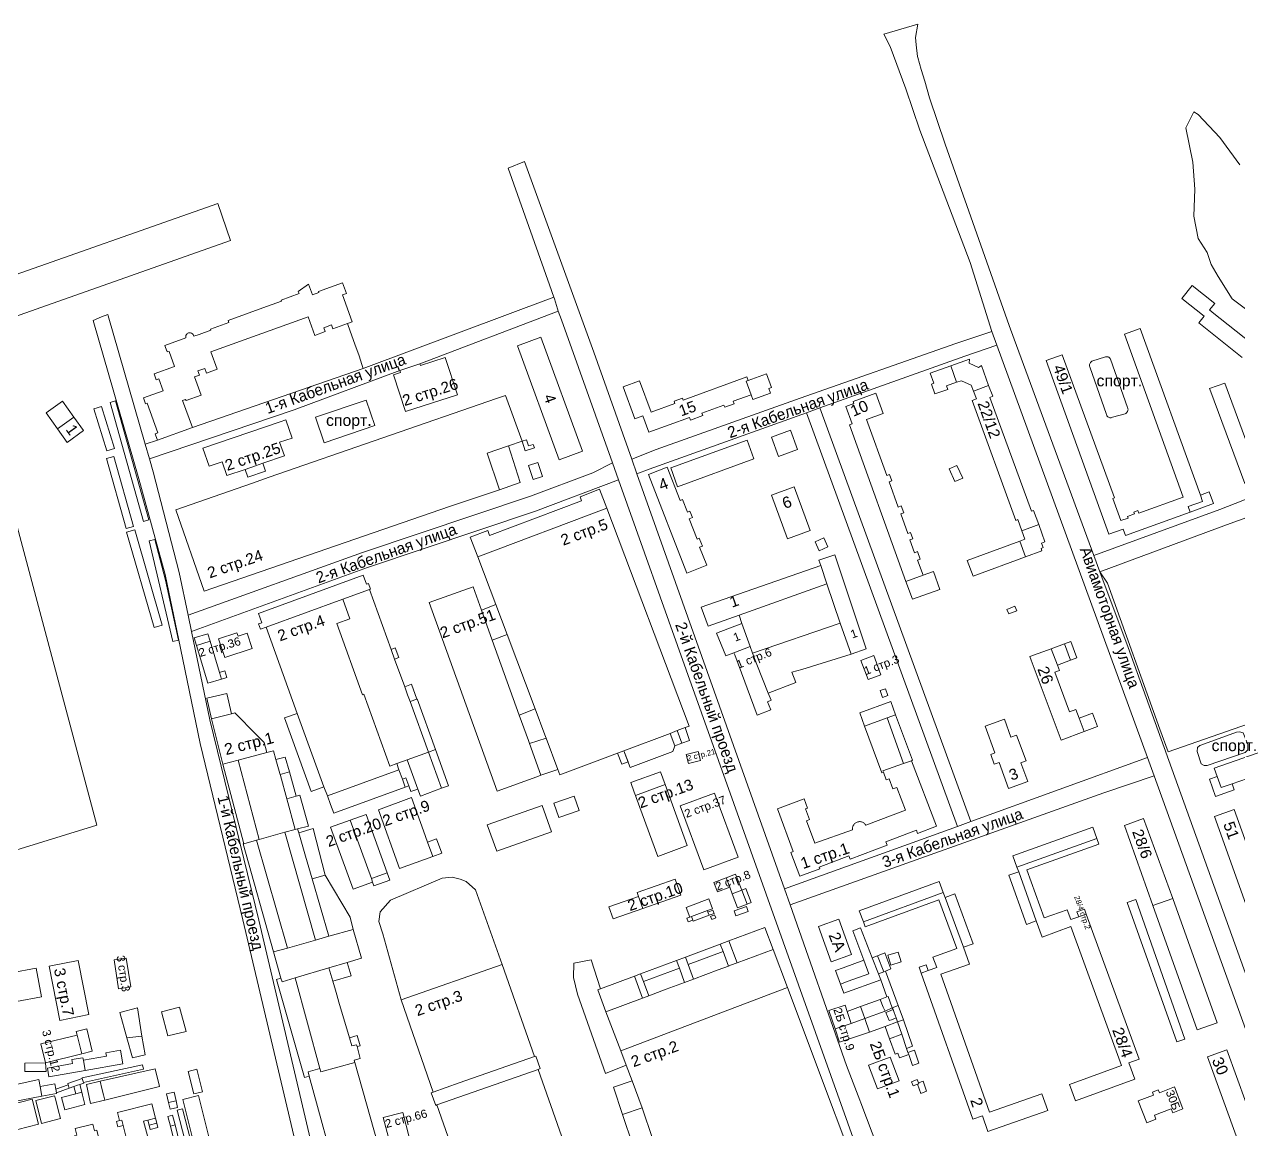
# Model space of a CAD drawing. Header units: metres. Extents: x 9999 to 15101, y 6965 to 11034.
# Drawn here: x 13205 to 13978, y 8708 to 9411 of the extents above; entities that cross this region are included whole.
import ezdxf
from ezdxf.enums import TextEntityAlignment as Align

# ---------------------------------------------------------------- set-up
doc = ezdxf.new("R2010")
doc.units = ezdxf.units.M
doc.header["$MEASUREMENT"] = 0
for name, color, linetype, lineweight in [('Слой 25', 7, 'Continuous', 0), ('Слой 26', 7, 'Continuous', 0), ('Слой 29', 7, 'Continuous', 0), ('Слой 3', 7, 'Continuous', 0), ('Слой 41', 7, 'Continuous', 0), ('Слой 47', 7, 'Continuous', 0), ('Слой 5', 7, 'Continuous', 0), ('Слой 53', 7, 'Continuous', 0), ('Слой 9', 7, 'Continuous', 0)]:
    doc.layers.add(name, color=color, linetype=linetype, lineweight=lineweight)
doc.styles.add('Style-arial', font='arial.shx')
doc.styles.add('Style-p131', font='p131.shx')

msp = doc.modelspace()

# ---------------------------------------------------------------- linework, layer by layer
at = {"layer": 'Слой 25', "color": 8, "linetype": 'Continuous', "lineweight": 0, "flags": 128}
for points in [[(13995.3, 8735.12), (13924.05, 8932.73), (13919.86, 8944.36), (13823.96, 9206.93), (13820.82, 9215.62), (13807.08, 9259.5), (13807.08, 9259.5), (13774.88, 9343.84), (13766.08, 9370.08), (13756.16, 9397.12), (13751.98, 9404.94), (13773.76, 9411.2), (13772.16, 9402.88), (13772.65, 9398.22), (13773.44, 9390.72), (13773.65, 9390), (13775.9, 9382.32), (13778.05, 9374.96), (13781.12, 9364.48), (13791.04, 9334.88), (13816.32, 9263.36), (13831.83, 9219.37), (13834.95, 9210.67), (13885.65, 9073.12), (13889.52, 9062.73), (13907.52, 9014.4), (14007.04, 8737.92)], [(13759.36, 8626.56), (13626.24, 9000.32), (13583.16, 9121.21), (13579.29, 9132.08), (13546.88, 9223.04), (13544.86, 9228.6), (13544.32, 9230.08), (13542.4, 9236.48), (13542.03, 9237.5), (13539.2, 9245.44), (13513.03, 9319.68), (13523.38, 9323.81), (13567.36, 9202.56), (13567.36, 9202.56), (13591.56, 9134.45), (13594.88, 9125.12), (13688.79, 8860.8), (13692.32, 8850.75), (13728.32, 8748.32), (13736.71, 8726.26), (13737.35, 8724.57), (13748.28, 8695.99)], [(13381.14, 8683.91), (13343.97, 8841.09), (13316.84, 8953.3), (13303.2, 9020.27), (13294.72, 9060.96), (13277.96, 9121.8), (13248.81, 9222.53), (13254.07, 9224.88), (13258.08, 9226.41), (13258.08, 9226.41), (13258.31, 9225.7), (13281.94, 9144.01), (13284.67, 9134.59), (13287.04, 9126.4), (13303.52, 9062.24), (13309.24, 9035.06), (13311.45, 9024.59), (13323.03, 8968.51), (13354.24, 8840.96), (13388.8, 8693.76)], [(14016, 9109.12), (13970.24, 9092.48), (13889.52, 9062.73), (13885.65, 9073.12), (13965.93, 9102.27), (14011.91, 9120.4)]]:
    msp.add_lwpolyline(points, dxfattribs=at)
for points in [[(13542.03, 9237.5), (13542.4, 9236.48), (13544.32, 9230.08), (13544.86, 9228.6), (13456.7, 9194.98), (13443.94, 9190.81), (13376.69, 9165.85), (13284.67, 9134.59), (13281.94, 9144.01), (13289.67, 9146.46), (13311.92, 9154.52), (13420.64, 9192), (13542.03, 9237.5)], [(13820.82, 9215.62), (13823.96, 9206.93), (13803.52, 9200), (13711.39, 9166.97), (13702.82, 9163.9), (13602.67, 9128), (13594.88, 9125.12), (13591.56, 9134.45), (13607.2, 9140.56), (13698.88, 9173.12), (13797.76, 9208), (13820.82, 9215.62)], [(13579.29, 9132.08), (13583.16, 9121.21), (13530.41, 9101.3), (13423.44, 9065.43), (13311.45, 9024.59), (13309.24, 9035.06), (13420.16, 9074.88), (13527.04, 9110.72), (13566.72, 9125.76), (13579.29, 9132.08)], [(13919.86, 8944.36), (13924.05, 8932.73), (13892.16, 8921.92), (13692.32, 8850.75), (13688.79, 8860.8), (13798.97, 8900.53), (13807.47, 8903.72), (13919.86, 8944.36)]]:
    msp.add_lwpolyline(points, close=True, dxfattribs=at)
at = {"layer": 'Слой 26', "color": 8, "linetype": 'Continuous', "lineweight": 0, "flags": 128}
msp.add_lwpolyline([(13798.97, 8900.53), (13702.82, 9163.9), (13711.39, 9166.97), (13807.47, 8903.72), (13798.97, 8900.53)], close=True, dxfattribs=at)
at = {"layer": 'Слой 3', "color": 8, "linetype": 'Continuous', "lineweight": 0, "flags": 128}
for points in [[(13289.67, 9146.46), (13288.67, 9149.23), (13288.2, 9150.54), (13289.94, 9151.16), (13283.15, 9170.05), (13282.06, 9169.66), (13280.75, 9173.31), (13293.34, 9177.84), (13290.61, 9185.43), (13288.98, 9184.84), (13287.62, 9188.62), (13300.66, 9193.31), (13297.19, 9202.96), (13296.36, 9202.66), (13296.17, 9203.17), (13295.75, 9203.02), (13294.39, 9206.79), (13307.76, 9211.6), (13307.72, 9212.44), (13307.8, 9213.12), (13308.12, 9213.72), (13308.36, 9214.04), (13308.72, 9214.4), (13309.44, 9214.76), (13310.08, 9214.88), (13310.84, 9214.76), (13311.44, 9214.6), (13311.92, 9214.2), (13312.4, 9213.64), (13312.64, 9213.12), (13312.88, 9212.72), (13316.28, 9213.82), (13323.64, 9216.47), (13323.43, 9217.05), (13335.13, 9221.26), (13334.67, 9222.55), (13356.87, 9230.8), (13368.61, 9235.03), (13368.38, 9235.67), (13380, 9239.86), (13379.32, 9241.08), (13385.95, 9245.69), (13388.36, 9239.02), (13392.43, 9240.5), (13392.23, 9241.04), (13407.54, 9246.57), (13409.97, 9239.85), (13407.44, 9238.93), (13413.6, 9221.86), (13410.58, 9220.77), (13401.31, 9217.42), (13400.46, 9219.78), (13395.6, 9218.03), (13396.49, 9215.58), (13389.87, 9213.18), (13385.6, 9225), (13323.72, 9202.62), (13327.7, 9191.61), (13320.99, 9189.18), (13319.93, 9192.11), (13315.44, 9190.49), (13316.41, 9187.8), (13313.29, 9186.68), (13317.46, 9175.16), (13307.92, 9171.71), (13307.66, 9172.44), (13305.69, 9171.72), (13311.92, 9154.52), (13289.67, 9146.46)], [(13410.58, 9220.77), (13412.35, 9215.93), (13415.32, 9207.64), (13418.01, 9200.23), (13419.78, 9194.69), (13420.64, 9192), (13311.92, 9154.52), (13305.69, 9171.72), (13307.66, 9172.44), (13307.92, 9171.71), (13317.46, 9175.16), (13313.29, 9186.68), (13316.41, 9187.8), (13315.44, 9190.49), (13319.93, 9192.11), (13320.99, 9189.18), (13327.7, 9191.61), (13323.72, 9202.62), (13385.6, 9225), (13389.87, 9213.18), (13396.49, 9215.58), (13395.6, 9218.03), (13400.46, 9219.78), (13401.31, 9217.42), (13410.58, 9220.77)], [(13855.31, 9197.15), (13865.46, 9200.78), (13898.78, 9109.65), (13897.88, 9109.33), (13902.97, 9095.23), (13907.59, 9096.9), (13907.23, 9097.88), (13911.6, 9099.46), (13911.15, 9100.69), (13913.69, 9101.61), (13914.31, 9099.89), (13942.64, 9110.13), (13905.16, 9213.83), (13915.21, 9217.46), (13953.49, 9111.54), (13954.95, 9107.51), (13945.79, 9104.2), (13947.05, 9100.71), (13905.75, 9085.78), (13904.28, 9089.84), (13895.28, 9086.59), (13855.31, 9197.15)], [(13560.34, 9139.51), (13545.44, 9134.03), (13518.77, 9206.49), (13533.67, 9211.97), (13560.34, 9139.51)], [(13447.63, 9164.63), (13440, 9188), (13444.39, 9189.44), (13443.94, 9190.81), (13456.7, 9194.98), (13457.03, 9193.97), (13457.05, 9193.97), (13472.89, 9199.15), (13480.64, 9175.41), (13447.63, 9164.63)], [(13794.71, 9193.68), (13798.34, 9183.31), (13791.96, 9181.08), (13792.76, 9178.77), (13784.57, 9175.9), (13782.38, 9182.15), (13783.76, 9182.64), (13781.52, 9189.05), (13794.71, 9193.68)], [(13794.71, 9193.68), (13806.54, 9198.11), (13806.43, 9195.45), (13812.28, 9192.79), (13814.2, 9193.96), (13818.75, 9181.17), (13809.21, 9177.59), (13807.71, 9181.5), (13801.43, 9184.27), (13798.34, 9183.31), (13794.71, 9193.68)], [(13664.42, 9183.98), (13667.57, 9175.32), (13656.19, 9171.19), (13656.77, 9169.6), (13650.77, 9167.42), (13650.26, 9168.83), (13636.19, 9163.71), (13636.77, 9162.11), (13628.92, 9159.26), (13628.33, 9160.89), (13602.44, 9151.46), (13598.65, 9161.88), (13593.48, 9160), (13586.06, 9180.39), (13596.56, 9184.23), (13604, 9164.26), (13619.08, 9169.79), (13618.56, 9171.23), (13623.89, 9173.17), (13624.33, 9171.99), (13664.94, 9186.74), (13665.77, 9184.47), (13664.42, 9183.98)], [(13664.42, 9183.98), (13665.77, 9184.47), (13677.26, 9188.64), (13680.44, 9179.9), (13678.76, 9179.29), (13679.81, 9176.4), (13668.65, 9172.35), (13667.57, 9175.32), (13664.42, 9183.98)], [(13981.7, 9118.8), (13960.17, 9177.12), (13959.39, 9179.26), (13969.05, 9182.83), (13989.73, 9126.87), (14020.59, 9137.24), (14020.87, 9136.5), (14024.15, 9137.71), (14027.53, 9128.4), (13992.19, 9116.3), (13990.12, 9121.91), (13981.7, 9118.8)], [(13777, 9060.5), (13766.09, 9056.57), (13730.12, 9156.22), (13731.83, 9156.83), (13727.84, 9167.87), (13732.92, 9169.7), (13732.43, 9171.05), (13747.02, 9176.32), (13751.67, 9163.42), (13741.08, 9159.6), (13753.92, 9124.02), (13755.61, 9124.63), (13757.05, 9120.61), (13755.38, 9119.84), (13761.14, 9103.88), (13763.14, 9104.6), (13764.74, 9100.15), (13762.82, 9099.46), (13767.28, 9087.11), (13769.09, 9087.77), (13770.56, 9083.68), (13768.52, 9082.94), (13771.47, 9074.77), (13773.43, 9075.48), (13775.14, 9070.75), (13773.51, 9070.16), (13777, 9060.5)], [(13818.75, 9181.17), (13821.34, 9174.36), (13819.6, 9173.67), (13845.93, 9101.27), (13847.32, 9101.77), (13850.62, 9092.69), (13839.82, 9088.76), (13837.24, 9095.85), (13835.99, 9095.4), (13808.28, 9171.7), (13810.96, 9172.67), (13809.21, 9177.59), (13818.75, 9181.17)], [(13236.52, 9161.16), (13226.07, 9153.66), (13218.78, 9163.82), (13229.24, 9171.31), (13236.52, 9161.16)], [(13475.68, 9104.16), (13319.36, 9050.4), (13301.34, 9102.2), (13349.59, 9118.92), (13360.84, 9122.82), (13505.52, 9172.95), (13511.25, 9174.94), (13521.76, 9145.76), (13513.23, 9142.82), (13512.48, 9142.56), (13499.52, 9138.08), (13507.41, 9114.81), (13475.68, 9104.16)], [(13226.07, 9153.66), (13236.52, 9161.16), (13242.7, 9152.54), (13232.25, 9145.05), (13226.07, 9153.66)], [(13345.45, 9127.86), (13333.79, 9123.88), (13330.8, 9132.63), (13322.56, 9129.82), (13318.62, 9141.36), (13367.84, 9158.18), (13371.41, 9159.4), (13375.37, 9147.83), (13367.49, 9145.13), (13370.47, 9136.41), (13356.74, 9131.72), (13352.21, 9130.17), (13345.45, 9127.86)], [(13697.09, 9140.42), (13685.04, 9136.03), (13680.55, 9148.37), (13692.6, 9152.75), (13697.09, 9140.42)], [(13521.76, 9145.76), (13524.68, 9146.69), (13525.91, 9142.79), (13528.94, 9143.75), (13529.66, 9141.49), (13523.72, 9139.6), (13521.76, 9145.76)], [(13616.41, 9128.83), (13664.99, 9146.54), (13669.38, 9134.49), (13620.81, 9116.78), (13616.41, 9128.83)], [(13507.41, 9114.81), (13499.52, 9138.08), (13512.48, 9142.56), (13513.23, 9142.82), (13520.48, 9119.52), (13507.41, 9114.81)], [(13345.45, 9127.86), (13352.21, 9130.17), (13356.74, 9131.72), (13358.44, 9126.82), (13347.19, 9122.92), (13345.45, 9127.86)], [(13528.94, 9121.36), (13525.96, 9130.32), (13531.81, 9132.27), (13534.79, 9123.31), (13528.94, 9121.36)], [(13626.62, 9061.89), (13602.17, 9124.67), (13614.11, 9129.32), (13622.42, 9108), (13623.93, 9108.59), (13627, 9100.69), (13628.6, 9101.31), (13630.21, 9097.17), (13628.13, 9096.36), (13633.17, 9083.42), (13634.6, 9083.98), (13636.53, 9079.03), (13634.8, 9078.36), (13639.29, 9066.82), (13626.62, 9061.89)], [(13797.29, 9120.06), (13793.56, 9128.15), (13798.49, 9130.43), (13802.23, 9122.34), (13797.29, 9120.06)], [(13493.57, 9072.18), (13488.8, 9084.8), (13499.91, 9089), (13501.12, 9085.81), (13559.71, 9107.91), (13558.74, 9110.48), (13571.16, 9115.17), (13575.69, 9103.16), (13493.57, 9072.18)], [(13705.07, 9088.95), (13690.76, 9083.74), (13680.64, 9111.52), (13694.94, 9116.74), (13705.07, 9088.95)], [(13945.79, 9104.2), (13954.95, 9107.51), (13953.49, 9111.54), (13959.21, 9113.61), (13961.93, 9106.09), (13947.05, 9100.71), (13945.79, 9104.2)], [(12967.39, 9037.84), (13196.08, 9107.46), (13251.21, 8901.32), (13045.31, 8837.83), (12992.42, 9018.15), (12975, 9012.85), (12972.84, 9018.97), (12967.39, 9037.84)], [(13530.04, 8975.5), (13512.25, 9022.65), (13505.03, 9041.78), (13493.57, 9072.18), (13575.69, 9103.16), (13628.05, 8964.4), (13625.56, 8963.48), (13620.54, 8961.58), (13616.01, 8959.77), (13586.64, 8948.77), (13582.53, 8947.25), (13576.45, 8944.94), (13545.92, 8933.42), (13544.64, 8936.8), (13537.12, 8956.74), (13536.28, 8958.95), (13530.04, 8975.5)], [(13842.19, 9072.25), (13838.51, 9082.23), (13841.72, 9083.51), (13839.82, 9088.76), (13850.62, 9092.69), (13854.61, 9081.71), (13852.45, 9080.84), (13853.52, 9078.18), (13852.14, 9077.54), (13852.68, 9076.11), (13842.19, 9072.25)], [(13708.31, 9081.83), (13713.85, 9084.24), (13716.36, 9078.48), (13710.82, 9076.07), (13708.31, 9081.83)], [(13838.51, 9082.23), (13842.19, 9072.25), (13808.82, 9059.97), (13805.15, 9069.95), (13838.51, 9082.23)], [(13731.25, 9010.25), (13724.27, 9030.05), (13715.86, 9055.01), (13712, 9066.58), (13710.72, 9070.14), (13720.84, 9073.56), (13740.8, 9013.66), (13731.25, 9010.25)], [(13424.61, 9051.35), (13407.64, 9045.19), (13358.91, 9027.52), (13355.31, 9026.09), (13354.08, 9029.49), (13356.24, 9030.27), (13354.08, 9036.22), (13420.66, 9060.47), (13422.74, 9054.77), (13423.96, 9055.21), (13425.28, 9051.59), (13424.61, 9051.35)], [(13712, 9066.58), (13715.86, 9055.01), (13659.97, 9035.04), (13640.29, 9028.07), (13635.87, 9040.19), (13712, 9066.58)], [(13766.09, 9056.57), (13777, 9060.5), (13783.62, 9062.89), (13787.75, 9051.47), (13770.22, 9045.15), (13766.09, 9056.57)], [(13533.76, 8933.12), (13531.2, 8932.2), (13505.85, 8923.07), (13462.65, 9043.07), (13490.56, 9053.12), (13495.9, 9038.29), (13502.83, 9019.04), (13519.98, 8971.4), (13525.77, 8955.31), (13526.5, 8953.29), (13533.76, 8933.12)], [(13659.97, 9035.04), (13715.86, 9055.01), (13724.27, 9030.05), (13668.38, 9010.94), (13666.95, 9015.1), (13661.68, 9029.79), (13659.97, 9035.04)], [(13358.91, 9027.52), (13407.64, 9045.19), (13412.17, 9032.7), (13403.78, 9029.66), (13420.18, 8984.43), (13421.08, 8984.76), (13437.67, 8939.03), (13441.97, 8940.59), (13443.42, 8936.61), (13397.88, 8920.09), (13395.54, 8925.8), (13378.63, 8972.53), (13358.91, 9027.52)], [(13407.64, 9045.19), (13424.61, 9051.35), (13438.43, 9013.28), (13440.67, 9007.12), (13447.06, 8989.5), (13448.91, 8984.4), (13450.47, 8980.11), (13462.15, 8947.92), (13448.66, 8943.02), (13441.97, 8940.59), (13437.67, 8939.03), (13421.08, 8984.76), (13420.18, 8984.43), (13403.78, 9029.66), (13412.17, 9032.7), (13407.64, 9045.19)], [(13505.03, 9041.78), (13512.25, 9022.65), (13502.83, 9019.04), (13495.9, 9038.29), (13505.03, 9041.78)], [(13830.35, 9038.7), (13835.51, 9040.77), (13836.67, 9037.87), (13831.51, 9035.8), (13830.35, 9038.7)], [(13645.57, 9023.51), (13661.68, 9029.79), (13666.95, 9015.1), (13656.55, 9011.1), (13651.41, 9009.25), (13645.57, 9023.51)], [(13668.38, 9010.94), (13724.27, 9030.05), (13731.25, 9010.25), (13699.75, 9000.55), (13693.53, 8998.82), (13696.08, 8992.25), (13678.47, 8985.41), (13671.18, 9003.69), (13668.38, 9010.94)], [(13314.54, 9015.85), (13313.11, 9020.61), (13321.84, 9023.25), (13323.27, 9018.49), (13314.54, 9015.85)], [(13332.59, 9008.05), (13328.63, 9020.03), (13340.3, 9023.89), (13341.03, 9021.69), (13346.86, 9023.62), (13350.09, 9013.84), (13332.59, 9008.05)], [(13323.27, 9018.49), (13329.27, 8998.6), (13330.56, 8994.3), (13321.83, 8991.67), (13314.54, 9015.85), (13323.27, 9018.49)], [(13440.67, 9007.12), (13438.43, 9013.28), (13441.01, 9014.22), (13443.25, 9008.06), (13440.67, 9007.12)], [(13657.14, 9009.76), (13656.55, 9011.1), (13666.95, 9015.1), (13668.38, 9010.94), (13671.18, 9003.69), (13678.47, 8985.41), (13680.27, 8980.9), (13677.93, 8979.97), (13680.01, 8974.76), (13671.33, 8971.3), (13657.14, 9009.76)], [(13876.27, 8969.57), (13879.51, 8960.96), (13864.92, 8955.48), (13845.79, 9006.39), (13844.89, 9008.78), (13858.54, 9013.59), (13862.5, 9003.15), (13863.76, 8999.83), (13860.78, 8998.71), (13870.27, 8973.48), (13874.24, 8974.98), (13876.27, 8969.57)], [(13866.93, 9016.77), (13870.89, 9006.34), (13862.5, 9003.15), (13858.54, 9013.59), (13866.93, 9016.77)], [(13870.89, 9006.34), (13866.93, 9016.77), (13870.98, 9018.31), (13874.94, 9007.87), (13870.89, 9006.34)], [(13742.03, 8994.05), (13737.42, 9006.22), (13745.58, 9009.31), (13750.19, 8997.15), (13742.03, 8994.05)], [(13329.27, 8998.6), (13332.56, 8999.6), (13333.86, 8995.3), (13330.56, 8994.3), (13329.27, 8998.6)], [(13448.91, 8984.4), (13447.06, 8989.5), (13451.33, 8991.05), (13454.74, 8981.66), (13450.47, 8980.11), (13448.91, 8984.4)], [(13333.84, 8985.12), (13336.87, 8972.26), (13324.09, 8969), (13321.07, 8982.31), (13333.84, 8985.12)], [(13749.75, 8987.09), (13753.16, 8988.19), (13754.55, 8983.84), (13751.15, 8982.74), (13749.75, 8987.09)], [(13450.47, 8980.11), (13454.74, 8981.66), (13455.06, 8981.77), (13466.74, 8949.58), (13462.15, 8947.92), (13450.47, 8980.11)], [(13537.12, 8956.74), (13526.5, 8953.29), (13525.77, 8955.31), (13519.98, 8971.4), (13530.04, 8975.5), (13536.28, 8958.95), (13537.12, 8956.74)], [(13739.83, 8964.44), (13736.76, 8972.92), (13756.44, 8980.03), (13759.48, 8971.52), (13754.26, 8969.65), (13739.83, 8964.44)], [(13341.07, 8942.77), (13331.29, 8940.19), (13324.09, 8969), (13336.87, 8972.26), (13339.02, 8972.81), (13352.81, 8958.93), (13357.65, 8954.06), (13359.4, 8947.61), (13341.07, 8942.77)], [(13754.26, 8969.65), (13764.64, 8940.63), (13751.44, 8935.9), (13751.75, 8935.09), (13750.81, 8934.73), (13739.83, 8964.44), (13754.26, 8969.65)], [(13754.26, 8969.65), (13759.48, 8971.52), (13770.28, 8942.66), (13769.67, 8942.43), (13764.64, 8940.63), (13754.26, 8969.65)], [(13828.77, 8968.93), (13832.94, 8957.43), (13836.56, 8958.74), (13842.56, 8942.22), (13839.32, 8941.05), (13843.6, 8929.24), (13831.38, 8924.81), (13825.41, 8941.28), (13822.33, 8940.16), (13820.07, 8946.37), (13822.69, 8947.32), (13816.47, 8964.47), (13828.77, 8968.93)], [(13876.27, 8969.57), (13884.79, 8972.77), (13888.02, 8964.16), (13879.51, 8960.96), (13876.27, 8969.57)], [(13586.64, 8948.77), (13616.01, 8959.77), (13618.93, 8951.78), (13617.83, 8948.35), (13590.59, 8938.12), (13586.64, 8948.77)], [(13620.54, 8961.58), (13625.56, 8963.48), (13628.39, 8955.22), (13623.53, 8953.53), (13620.54, 8961.58)], [(13537.12, 8956.74), (13544.64, 8936.8), (13533.76, 8933.12), (13526.5, 8953.29), (13537.12, 8956.74)], [(13354.4, 8892.29), (13341.07, 8942.77), (13359.4, 8947.61), (13363.55, 8948.71), (13365.1, 8943.09), (13367.56, 8934.24), (13367.71, 8933.71), (13367.93, 8932.92), (13372.04, 8918.11), (13377.44, 8898.66), (13370.8, 8896.96), (13354.4, 8892.29)], [(13367.71, 8933.71), (13367.56, 8934.24), (13365.1, 8943.09), (13371.1, 8944.76), (13373.7, 8935.37), (13367.71, 8933.71)], [(13462.15, 8947.92), (13470.53, 8924.82), (13457.04, 8919.93), (13455.49, 8924.22), (13448.66, 8943.02), (13462.15, 8947.92)], [(13470.53, 8924.82), (13462.15, 8947.92), (13466.74, 8949.58), (13474.91, 8926.48), (13470.53, 8924.82)], [(13626.24, 8946.4), (13633.84, 8948.34), (13635.32, 8942.59), (13627.71, 8940.65), (13626.24, 8946.4)], [(13966.66, 8925.3), (13964.22, 8932.32), (13962.34, 8937.75), (13998.7, 8950.38), (14000.25, 8945.93), (14002.36, 8939.85), (14003.02, 8937.93), (13973.66, 8927.73), (13966.66, 8925.3)], [(13354.4, 8892.29), (13352.81, 8891.84), (13344.65, 8889.54), (13331.29, 8940.19), (13341.07, 8942.77), (13354.4, 8892.29)], [(13397.88, 8920.09), (13443.42, 8936.61), (13445.58, 8930.64), (13447.43, 8925.55), (13401.89, 8909.03), (13399.92, 8914.47), (13397.88, 8920.09)], [(13441.97, 8940.59), (13448.66, 8943.02), (13455.49, 8924.22), (13451.04, 8922.77), (13449.73, 8926.38), (13447.88, 8931.47), (13445.58, 8930.64), (13443.42, 8936.61), (13441.97, 8940.59)], [(13769.67, 8942.43), (13785.58, 8900.68), (13773.54, 8896.09), (13772.76, 8898.15), (13753.38, 8890.76), (13754.16, 8888.7), (13730.59, 8879.72), (13729.81, 8881.78), (13710.85, 8874.56), (13711.2, 8873.65), (13698.61, 8868.85), (13692.86, 8883.95), (13694.35, 8884.52), (13684.3, 8911.76), (13701.28, 8918.15), (13703.37, 8912.24), (13702.18, 8911.74), (13704.65, 8905.07), (13702.82, 8904.18), (13708.12, 8890), (13732.12, 8898.4), (13732.07, 8898.88), (13732.08, 8899.36), (13732.13, 8899.84), (13732.24, 8900.31), (13732.39, 8900.76), (13732.59, 8901.2), (13732.84, 8901.61), (13733.13, 8902), (13733.46, 8902.35), (13733.82, 8902.66), (13734.22, 8902.94), (13734.64, 8903.17), (13735.08, 8903.35), (13735.54, 8903.49), (13736.02, 8903.58), (13736.5, 8903.62), (13736.98, 8903.61), (13737.45, 8903.54), (13737.92, 8903.43), (13738.37, 8903.27), (13738.81, 8903.06), (13739.21, 8902.8), (13739.59, 8902.51), (13739.94, 8902.17), (13740.25, 8901.8), (13740.52, 8901.41), (13765.72, 8911.01), (13760.26, 8925.32), (13757.86, 8924.41), (13755.36, 8930.96), (13753.58, 8930.28), (13751.75, 8935.09), (13751.44, 8935.9), (13764.64, 8940.63), (13769.67, 8942.43)], [(13372.04, 8918.11), (13367.93, 8932.92), (13367.71, 8933.71), (13373.7, 8935.37), (13378.03, 8919.78), (13372.04, 8918.11)], [(13447.88, 8931.47), (13449.73, 8926.38), (13447.43, 8925.55), (13445.58, 8930.64), (13447.88, 8931.47)], [(13593.92, 8920.35), (13593.18, 8922.38), (13590.97, 8928.45), (13609.82, 8935.32), (13612.77, 8927.22), (13593.92, 8920.35)], [(13966.66, 8925.3), (13973.66, 8927.73), (13975.03, 8923.77), (13963.04, 8919.6), (13959.22, 8930.59), (13964.22, 8932.32), (13966.66, 8925.3)], [(13378.92, 8899.05), (13377.44, 8898.66), (13372.04, 8918.11), (13378.03, 8919.78), (13380.43, 8920.44), (13385.88, 8900.83), (13378.92, 8899.05)], [(13612.77, 8927.22), (13626.94, 8888.37), (13608.09, 8881.5), (13594.45, 8918.91), (13593.92, 8920.35), (13612.77, 8927.22)], [(13659.27, 8880.98), (13637.42, 8872.93), (13622.37, 8913.78), (13644.22, 8921.84), (13659.27, 8880.98)], [(13461.58, 8890.57), (13464.88, 8881.42), (13443.84, 8873.89), (13430.5, 8911.06), (13451.48, 8918.99), (13459, 8897.75), (13461.58, 8890.57)], [(13534.51, 8913.96), (13540.48, 8897.16), (13505.62, 8884.79), (13499.65, 8901.59), (13534.51, 8913.96)], [(13542.09, 8915.42), (13555.04, 8919.92), (13558.21, 8910.81), (13545.25, 8906.32), (13542.09, 8915.42)], [(13425.86, 8867.35), (13426.66, 8865.12), (13414.22, 8860.62), (13399.93, 8900.1), (13412.38, 8904.61), (13425.86, 8867.35)], [(13435.94, 8871), (13425.86, 8867.35), (13412.38, 8904.61), (13422.46, 8908.26), (13435.94, 8871)], [(13923.25, 8850.21), (13905.12, 8901.16), (13917.39, 8905.6), (13935.97, 8854.74), (13923.25, 8850.21)], [(13962.43, 8906.84), (13975.03, 8911.35), (14008.87, 8816.96), (13996.27, 8812.44), (13962.43, 8906.84)], [(13390.37, 8828.26), (13372.39, 8823.14), (13352.81, 8891.84), (13354.4, 8892.29), (13370.8, 8896.96), (13390.37, 8828.26)], [(13370.8, 8896.96), (13377.44, 8898.66), (13378.92, 8899.05), (13379.68, 8896.42), (13383.96, 8881.71), (13388.19, 8867.16), (13398.8, 8830.67), (13390.37, 8828.26), (13370.8, 8896.96)], [(13388.19, 8867.16), (13383.96, 8881.71), (13379.68, 8896.42), (13388.8, 8899.2), (13396.48, 8869.6), (13388.19, 8867.16)], [(13887.65, 8892.91), (13836.79, 8874.72), (13834.21, 8881.91), (13885.07, 8900.1), (13887.65, 8892.91)], [(13352.81, 8891.84), (13372.39, 8823.14), (13363.61, 8820.64), (13344.24, 8889.43), (13344.65, 8889.54), (13352.81, 8891.84)], [(13464.88, 8881.42), (13461.58, 8890.57), (13467.37, 8892.65), (13470.66, 8883.5), (13464.88, 8881.42)], [(13836.79, 8874.72), (13887.65, 8892.91), (13888.92, 8889.35), (13843.14, 8872.98), (13854.09, 8842.36), (13868.83, 8847.47), (13870.99, 8841.25), (13876.09, 8843.01), (13880.81, 8844.65), (13914.48, 8752.46), (13908.05, 8750.11), (13911.83, 8739.76), (13874.08, 8725.97), (13870.31, 8736.32), (13903.29, 8748.37), (13870.99, 8836.81), (13852.73, 8830.14), (13849.05, 8840.42), (13837.87, 8871.68), (13836.79, 8874.72)], [(13425.86, 8867.35), (13435.94, 8871), (13437.59, 8866.45), (13427.5, 8862.8), (13426.66, 8865.12), (13425.86, 8867.35)], [(13594.97, 8858.47), (13619.16, 8867), (13622.75, 8856.82), (13598.56, 8848.29), (13595.84, 8856.01), (13594.97, 8858.47)], [(13653.92, 8861.85), (13646.13, 8858.88), (13643.81, 8864.96), (13651.6, 8867.93), (13653.92, 8861.85)], [(13651.6, 8867.93), (13657.71, 8870.27), (13661.61, 8860.05), (13655.5, 8857.72), (13653.92, 8861.85), (13651.6, 8867.93)], [(13849.05, 8840.42), (13842.84, 8838.19), (13831.66, 8869.46), (13837.87, 8871.68), (13849.05, 8840.42)], [(13661.61, 8860.05), (13665.01, 8851.15), (13658.9, 8848.82), (13655.5, 8857.72), (13661.61, 8860.05)], [(13665.01, 8851.15), (13661.61, 8860.05), (13664.29, 8861.08), (13667.69, 8852.18), (13665.01, 8851.15)], [(13739.01, 8839.92), (13736.43, 8846.93), (13787.33, 8865.58), (13789.9, 8858.56), (13739.01, 8839.92)], [(13775.89, 8807.23), (13780.31, 8808.78), (13785.77, 8810.7), (13783.31, 8817.4), (13798.41, 8822.93), (13787.08, 8853.85), (13740.19, 8836.67), (13739.01, 8839.92), (13789.9, 8858.56), (13791.07, 8855.36), (13802.69, 8823.65), (13806.63, 8812.9), (13788.32, 8806.46), (13819.23, 8718.67), (13852.58, 8730.41), (13856.32, 8719.79), (13818.29, 8706.4), (13814.76, 8716.43), (13808.62, 8714.27), (13775.89, 8807.23)], [(13595.84, 8856.01), (13598.56, 8848.29), (13579.79, 8841.67), (13577.06, 8849.39), (13595.84, 8856.01)], [(13626.17, 8849.06), (13640.65, 8854.4), (13642.95, 8848.14), (13639.76, 8846.96), (13629.59, 8843.21), (13628.48, 8842.8), (13626.17, 8849.06)], [(13802.69, 8823.65), (13791.07, 8855.36), (13797.17, 8857.59), (13808.79, 8825.89), (13802.69, 8823.65)], [(13943.68, 8765.12), (13938.56, 8763.52), (13906.91, 8852.08), (13912.48, 8854.12), (13943.68, 8765.12)], [(13935.97, 8854.74), (13964.16, 8775.53), (13951.44, 8771), (13923.25, 8850.21), (13935.97, 8854.74)], [(13629.59, 8843.21), (13630.44, 8840.9), (13627.52, 8839.82), (13626.66, 8842.13), (13628.48, 8842.8), (13629.59, 8843.21)], [(13630.44, 8840.9), (13629.59, 8843.21), (13639.76, 8846.96), (13640.09, 8846.07), (13640.85, 8844), (13630.68, 8840.24), (13630.44, 8840.9)], [(13640.09, 8846.07), (13643.2, 8847.21), (13643.96, 8845.14), (13640.85, 8844), (13640.09, 8846.07)], [(13641.79, 8843.19), (13644.26, 8844.21), (13645.01, 8842.41), (13642.54, 8841.39), (13641.79, 8843.19)], [(13656.84, 8846.76), (13664.62, 8849.55), (13665.73, 8846.47), (13657.94, 8843.68), (13656.84, 8846.76)], [(13876.09, 8843.01), (13874.96, 8846.28), (13879.68, 8847.91), (13880.81, 8844.65), (13876.09, 8843.01)], [(13410.46, 8813.95), (13398.79, 8810.49), (13377.3, 8804.12), (13369.01, 8801.66), (13368.34, 8804.01), (13363.61, 8820.64), (13372.39, 8823.14), (13390.37, 8828.26), (13398.8, 8830.67), (13414.19, 8835.05), (13419.64, 8816.67), (13410.46, 8813.95)], [(13653.43, 8827.72), (13676.37, 8836.27), (13681.58, 8822.3), (13658.64, 8813.75), (13653.43, 8827.72)], [(13731.42, 8818.98), (13718.43, 8814.32), (13710.37, 8836.78), (13723.35, 8841.45), (13731.42, 8818.98)], [(13744.58, 8816.89), (13748.57, 8806.71), (13750.02, 8803.01), (13726.6, 8794.38), (13724.46, 8800.19), (13729.25, 8801.96), (13742.43, 8806.81), (13739.26, 8815.42), (13732.38, 8834.12), (13737.1, 8835.97), (13744.58, 8816.89)], [(13647.96, 8825.68), (13653.43, 8827.72), (13658.64, 8813.75), (13654.36, 8812.15), (13653.17, 8811.71), (13649.74, 8820.88), (13647.96, 8825.68)], [(13690.73, 8797.99), (13584.72, 8757.75), (13575.11, 8782.52), (13598.49, 8791.31), (13602.44, 8792.79), (13613.44, 8796.89), (13625.26, 8801.3), (13630.94, 8803.42), (13646.62, 8809.26), (13653.17, 8811.71), (13654.36, 8812.15), (13658.64, 8813.75), (13681.58, 8822.3), (13690.73, 8797.99)], [(13625.75, 8817.34), (13647.96, 8825.68), (13649.74, 8820.88), (13627.53, 8812.58), (13625.75, 8817.34)], [(13649.74, 8820.88), (13653.17, 8811.71), (13646.62, 8809.26), (13630.94, 8803.42), (13627.53, 8812.58), (13649.74, 8820.88)], [(13752.06, 8808.08), (13748.07, 8818.26), (13752.58, 8820.02), (13756.57, 8809.84), (13753.19, 8808.52), (13752.06, 8808.08)], [(13754.63, 8818.55), (13761.1, 8820.57), (13763.06, 8814.3), (13756.58, 8812.28), (13754.63, 8818.55)], [(13220.71, 8811.59), (13239.17, 8815.31), (13246.11, 8780.81), (13227.65, 8777.1), (13220.71, 8811.59)], [(13272.68, 8798.37), (13265, 8797.18), (13262.15, 8815.59), (13269.83, 8816.78), (13272.68, 8798.37)], [(13398.79, 8810.49), (13410.46, 8813.95), (13412.96, 8805.51), (13401.29, 8802.05), (13398.79, 8810.49)], [(13481.69, 8737.25), (13465.11, 8731.43), (13444.73, 8790.1), (13509.15, 8812.61), (13529.7, 8754.11), (13481.69, 8737.25)], [(13621.91, 8810.28), (13599.09, 8801.77), (13597.25, 8806.7), (13620.07, 8815.22), (13621.91, 8810.28)], [(13625.75, 8817.34), (13627.53, 8812.58), (13630.94, 8803.42), (13625.26, 8801.3), (13621.91, 8810.28), (13620.07, 8815.22), (13625.75, 8817.34)], [(13724.46, 8800.19), (13721.29, 8808.8), (13726.08, 8810.57), (13739.26, 8815.42), (13742.43, 8806.81), (13729.25, 8801.96), (13724.46, 8800.19)], [(13748.57, 8806.71), (13744.58, 8816.89), (13748.07, 8818.26), (13752.06, 8808.08), (13748.57, 8806.71)], [(13780.31, 8808.78), (13775.89, 8807.23), (13774.57, 8811), (13778.99, 8812.55), (13780.31, 8808.78)], [(13164.48, 8801.44), (13212.5, 8810.4), (13215.92, 8792.05), (13167.9, 8783.09), (13164.48, 8801.44)], [(13369.01, 8801.66), (13377.3, 8804.12), (13393.12, 8746.38), (13385.57, 8744.31), (13386.33, 8741.52), (13383.36, 8740.7), (13365.54, 8803.21), (13368.34, 8804.01), (13369.01, 8801.66)], [(13377.3, 8804.12), (13398.79, 8810.49), (13401.29, 8802.05), (13402.97, 8796.4), (13403.88, 8793.33), (13405.24, 8788.72), (13411.96, 8766.06), (13413.51, 8760.81), (13416.44, 8761.61), (13416.77, 8760.43), (13418.82, 8752.94), (13414.84, 8751.85), (13415.25, 8750.36), (13393.65, 8744.45), (13393.12, 8746.38), (13377.3, 8804.12)], [(13575.11, 8782.52), (13569.98, 8796.57), (13571.61, 8797.17), (13593.3, 8805.23), (13598.49, 8791.31), (13575.11, 8782.52)], [(13602.44, 8792.79), (13598.49, 8791.31), (13593.3, 8805.23), (13597.25, 8806.7), (13599.09, 8801.77), (13602.44, 8792.79)], [(13621.91, 8810.28), (13625.26, 8801.3), (13613.44, 8796.89), (13602.44, 8792.79), (13599.09, 8801.77), (13621.91, 8810.28)], [(13748.57, 8806.71), (13752.06, 8808.08), (13753.19, 8808.52), (13761.19, 8786.62), (13757.4, 8785), (13754.75, 8792.29), (13753.97, 8792), (13750.02, 8803.01), (13748.57, 8806.71)], [(13584.72, 8757.75), (13690.73, 8797.99), (13751.96, 8634.62), (13698.78, 8614.49), (13644.81, 8594.06), (13642.01, 8601.37), (13610.78, 8685.82), (13604.86, 8701.98), (13598.2, 8721.49), (13591.92, 8738.52), (13588.13, 8748.64), (13584.72, 8757.75)], [(13739.94, 8778.23), (13738.9, 8781.23), (13737.21, 8785.84), (13749.79, 8790.47), (13751.63, 8785.47), (13752.79, 8782.97), (13739.94, 8778.23)], [(13753.97, 8792), (13754.75, 8792.29), (13757.4, 8785), (13752.79, 8782.97), (13751.63, 8785.47), (13749.79, 8790.47), (13753.97, 8792)], [(13270.28, 8765.91), (13265.75, 8782.08), (13277, 8785.17), (13279.82, 8767), (13270.28, 8765.91)], [(13296.33, 8767.34), (13292.32, 8782.56), (13303.79, 8785.59), (13307.88, 8770.05), (13296.33, 8767.34)], [(13717.12, 8783.36), (13727.47, 8786.76), (13728.76, 8782.67), (13731.19, 8775.14), (13720.98, 8771.68), (13717.12, 8783.36)], [(13737.21, 8785.84), (13738.9, 8781.23), (13739.94, 8778.23), (13731.19, 8775.14), (13728.76, 8782.67), (13737.21, 8785.84)], [(13756.89, 8777.48), (13759.89, 8778.67), (13760.75, 8776.15), (13752.79, 8773.22), (13742.93, 8769.59), (13739.94, 8778.23), (13752.79, 8782.97), (13757.4, 8785), (13757.9, 8783.94), (13755.11, 8782.84), (13753.41, 8782.16), (13755.49, 8776.93), (13756.89, 8777.48)], [(13757.9, 8783.94), (13758.62, 8782.11), (13759.89, 8778.67), (13756.89, 8777.48), (13755.49, 8776.93), (13753.41, 8782.16), (13755.11, 8782.84), (13757.9, 8783.94)], [(13760.75, 8776.15), (13759.89, 8778.67), (13758.62, 8782.11), (13757.9, 8783.94), (13757.4, 8785), (13761.19, 8786.62), (13764.53, 8777.46), (13760.75, 8776.15)], [(13720.98, 8771.68), (13731.19, 8775.14), (13739.94, 8778.23), (13742.93, 8769.59), (13723.75, 8763.26), (13720.98, 8771.68)], [(13755.67, 8765.38), (13752.79, 8773.22), (13760.75, 8776.15), (13763.45, 8768.26), (13755.67, 8765.38)], [(13764.53, 8777.46), (13770.36, 8760.6), (13766.52, 8759.28), (13763.45, 8768.26), (13760.75, 8776.15), (13764.53, 8777.46)], [(13218.49, 8750.1), (13215.51, 8762.07), (13238.55, 8767.79), (13241.52, 8755.82), (13218.49, 8750.1)], [(13238.55, 8767.79), (13238, 8769.98), (13244.68, 8771.64), (13248.2, 8757.48), (13241.52, 8755.82), (13238.55, 8767.79)], [(13270.28, 8765.91), (13279.82, 8767), (13281.9, 8755.19), (13273.92, 8753.28), (13270.28, 8765.91)], [(13413.51, 8760.81), (13411.96, 8766.06), (13416.77, 8767.48), (13418.7, 8760.96), (13416.77, 8760.43), (13416.44, 8761.61), (13413.51, 8760.81)], [(13763.45, 8768.26), (13766.52, 8759.28), (13767.39, 8756.72), (13767.87, 8755.32), (13762.01, 8753.16), (13760.92, 8756.13), (13759.3, 8755.53), (13755.67, 8765.38), (13763.45, 8768.26)], [(13242.61, 8751.69), (13257.26, 8754.41), (13256.89, 8756.49), (13266.11, 8758.12), (13267.63, 8749.49), (13243.68, 8745.13), (13242.61, 8751.69)], [(13774.35, 8749.85), (13770.23, 8748.44), (13767.87, 8755.32), (13767.39, 8756.72), (13771.52, 8758.13), (13774.35, 8749.85)], [(14001.16, 8673.46), (13999.55, 8672.88), (13993.38, 8670.63), (13982.47, 8700.61), (13978.05, 8699), (13958.05, 8753.97), (13970.26, 8758.41), (14001.16, 8673.46)], [(13205.24, 8749.97), (13218.49, 8750.1), (13218.98, 8744.46), (13205.3, 8744.46), (13205.24, 8749.97)], [(13243.68, 8745.13), (13220.67, 8741.18), (13219.68, 8746.77), (13235.6, 8749.59), (13235.16, 8752.1), (13242.28, 8753.36), (13242.61, 8751.69), (13243.68, 8745.13)], [(13385.57, 8744.31), (13393.12, 8746.38), (13393.65, 8744.45), (13415.25, 8750.36), (13434.75, 8681.17), (13424.28, 8678.25), (13405.12, 8672.9), (13386.33, 8741.52), (13385.57, 8744.31)], [(13465.11, 8731.43), (13481.69, 8737.25), (13529.7, 8754.11), (13530.54, 8754.41), (13533.36, 8746.38), (13532.1, 8745.93), (13467.54, 8723.26), (13466.81, 8723), (13463.99, 8731.03), (13465.11, 8731.43)], [(13761.73, 8738.66), (13747.96, 8733.55), (13742.38, 8748.58), (13756.15, 8753.69), (13761.73, 8738.66)], [(13242.7, 8737.59), (13241.81, 8740.11), (13241.69, 8740.45), (13280.13, 8748.75), (13280.74, 8745.99), (13242.7, 8737.59)], [(13256.11, 8726.39), (13255.28, 8729.74), (13254.3, 8733.69), (13253.14, 8738.34), (13288.27, 8746.27), (13291.06, 8735.09), (13256.11, 8726.39)], [(13309.28, 8744.64), (13314.77, 8746.05), (13318.45, 8731.71), (13312.96, 8730.3), (13309.28, 8744.64)], [(13532.1, 8745.93), (13564.53, 8653.6), (13499.97, 8630.92), (13467.54, 8723.26), (13532.1, 8745.93)], [(13214.31, 8739.5), (13215.02, 8734.99), (13216.21, 8728.85), (13186.26, 8723.04), (13184.18, 8732.93), (13214.31, 8739.5)], [(13215.02, 8734.99), (13224.29, 8736.79), (13224.98, 8733.24), (13225.4, 8731.06), (13225.48, 8730.64), (13216.21, 8728.85), (13215.02, 8734.99)], [(13233.6, 8733.9), (13225.4, 8731.06), (13224.98, 8733.24), (13232.85, 8736.01), (13233.6, 8733.9)], [(13236.56, 8734.94), (13233.6, 8733.9), (13232.85, 8736.01), (13232.56, 8736.85), (13241.81, 8740.11), (13242.7, 8737.59), (13242.85, 8737.16), (13240.27, 8736.25), (13238.9, 8735.77), (13236.56, 8734.94)], [(13237.72, 8730.38), (13236.56, 8734.94), (13238.9, 8735.77), (13240.27, 8736.25), (13241.52, 8731.35), (13237.72, 8730.38)], [(13255.28, 8729.74), (13256.11, 8726.39), (13247.11, 8724.19), (13244.49, 8736.32), (13253.14, 8738.34), (13254.3, 8733.69), (13255.28, 8729.74)], [(13580, 8734.58), (13591.92, 8738.52), (13598.2, 8721.49), (13585.7, 8717.22), (13580, 8734.58)], [(13774.26, 8736.79), (13773.38, 8736.49), (13770.81, 8735.4), (13769.68, 8738.05), (13773.16, 8739.53), (13774.07, 8737.27), (13774.26, 8736.79)], [(13774.26, 8736.79), (13774.07, 8737.27), (13777.01, 8738.35), (13779.16, 8732.14), (13775.54, 8730.57), (13773.38, 8736.49), (13774.26, 8736.79)], [(13942.4, 8720.81), (13935.95, 8718.31), (13934.98, 8720.81), (13924.24, 8716.66), (13925.2, 8714.16), (13919.33, 8711.9), (13913.97, 8725.8), (13923.73, 8729.57), (13923, 8731.45), (13926.71, 8732.89), (13927.44, 8731), (13937.03, 8734.71), (13942.4, 8720.81)], [(13209.92, 8726.96), (13214.06, 8710.95), (13200.93, 8707.55), (13196.79, 8723.57), (13209.92, 8726.96)], [(13226.54, 8720.18), (13227.96, 8714.62), (13215.97, 8711.56), (13212.26, 8726.08), (13224.26, 8729.14), (13224.78, 8727.09), (13226.54, 8720.18)], [(13237.72, 8730.38), (13241.52, 8731.35), (13241.99, 8729.52), (13243.54, 8723.47), (13230.75, 8720.21), (13228.74, 8728.09), (13237.72, 8730.38)], [(13296.8, 8724.92), (13295.57, 8730.37), (13300.33, 8731.44), (13301.56, 8725.99), (13296.8, 8724.92)], [(13322.98, 8700.46), (13313.11, 8697.97), (13305.88, 8726.7), (13315.75, 8729.19), (13322.98, 8700.46)], [(13274.32, 8684.7), (13267.86, 8710.26), (13267.01, 8713.62), (13265.63, 8713.27), (13264.31, 8718.47), (13286.15, 8723.99), (13288.46, 8714.86), (13283.66, 8713.65), (13280.83, 8712.93), (13282.63, 8705.97), (13284.78, 8697.71), (13284.96, 8697.01), (13287.08, 8688.86), (13279, 8686.81), (13279.41, 8685.18), (13274.51, 8683.94), (13274.32, 8684.7)], [(13296.8, 8724.92), (13301.56, 8725.99), (13302.53, 8721.67), (13297.77, 8720.59), (13296.8, 8724.92)], [(13312.39, 8694.46), (13309.1, 8693.61), (13302.28, 8719.88), (13305.57, 8720.73), (13312.39, 8694.46)], [(13585.7, 8717.22), (13598.2, 8721.49), (13604.86, 8701.98), (13592.35, 8697.71), (13585.7, 8717.22)], [(13267.01, 8713.62), (13267.86, 8710.26), (13264.45, 8709.4), (13263.59, 8712.76), (13265.63, 8713.27), (13267.01, 8713.62)], [(13289.29, 8711.58), (13284.5, 8710.36), (13283.66, 8713.65), (13288.46, 8714.86), (13289.29, 8711.58)], [(13284.5, 8710.36), (13289.29, 8711.58), (13289.96, 8708.91), (13285.17, 8707.7), (13284.5, 8710.36)], [(13300.91, 8710.51), (13297.91, 8709.76), (13296.37, 8715.96), (13299.37, 8716.71), (13300.91, 8710.51)], [(13433.44, 8715.2), (13445.86, 8718.48), (13450.02, 8702.75), (13437.6, 8699.46), (13433.44, 8715.2)], [(13259.64, 8657.62), (13261.57, 8649.7), (13254.74, 8648.04), (13249.26, 8669.67), (13243.67, 8691.69), (13240.1, 8690.82), (13236.97, 8703.65), (13238.34, 8703.99), (13237.5, 8707.45), (13237.3, 8708.28), (13248.66, 8711.05), (13249.7, 8706.76), (13251.16, 8707.11), (13254.29, 8694.28), (13250.91, 8693.45), (13257.04, 8668.3), (13258.37, 8662.83), (13259.64, 8657.62)], [(13300.91, 8710.51), (13305.29, 8692.9), (13302.28, 8692.15), (13297.91, 8709.76), (13300.91, 8710.51)]]:
    msp.add_lwpolyline(points, close=True, dxfattribs=at)
msp.add_lwpolyline([(13980.08, 9199.16), (13952.48, 9221.17), (13955.86, 9225.4), (13941.76, 9236.65), (13948.37, 9244.93), (13962.66, 9233.54), (13959.33, 9229.37), (13961.06, 9227.99), (13986.52, 9207.69)], dxfattribs=at)
at = {"layer": 'Слой 41', "color": 8, "linetype": 'Continuous', "lineweight": 0, "flags": 128}
msp.add_lwpolyline([(13048.24, 9198.59), (13328.07, 9297.13), (13336.15, 9273.66), (13056.85, 9174.85), (13048.24, 9198.59)], close=True, dxfattribs=at)
at = {"layer": 'Слой 47', "color": 8, "linetype": 'Continuous', "lineweight": 0, "flags": 128}
msp.add_lwpolyline([(14002.56, 9214.72), (13973.76, 9236.48), (13964.8, 9250.56), (13960.32, 9258.24), (13957.76, 9265.92), (13952, 9274.88), (13949.44, 9288.96), (13950.08, 9306.24), (13948.8, 9323.52), (13944.32, 9345.28), (13949.44, 9355.52), (13952.2, 9353.86), (13965.84, 9339.07), (13978.68, 9321.76)], dxfattribs=at)
for points in [[(13932.93, 8948.16), (13927.68, 8962.56), (13894.4, 9055.36), (13889.52, 9062.73), (13970.24, 9092.48), (14016, 9109.12), (14075, 9130.8), (14067.52, 8994.88), (13932.93, 8948.16)], [(13444.73, 8790.1), (13433.07, 8832.28), (13430.69, 8839.97), (13431.43, 8846.19), (13438.01, 8853.7), (13470.94, 8867.61), (13477.35, 8868.34), (13482.47, 8867.06), (13486.13, 8865.59), (13492.17, 8860.1), (13509.15, 8812.61), (13444.73, 8790.1)]]:
    msp.add_lwpolyline(points, close=True, dxfattribs=at)
at = {"layer": 'Слой 5', "color": 8, "linetype": 'Continuous', "lineweight": 0, "flags": 128}
for points in [[(13883.1, 9193.05), (13882.98, 9193.46), (13882.92, 9193.88), (13882.92, 9194.31), (13882.98, 9194.73), (13883.1, 9195.14), (13883.28, 9195.52), (13883.52, 9195.88), (13883.8, 9196.19), (13884.12, 9196.47), (13884.49, 9196.69), (13893.05, 9199.46), (13893.47, 9199.57), (13893.9, 9199.61), (13894.33, 9199.58), (13894.75, 9199.47), (13895.15, 9199.29), (13895.5, 9199.04), (13895.81, 9198.73), (13896.06, 9198.38), (13896.25, 9197.99), (13907.23, 9167.35), (13907.36, 9166.93), (13907.44, 9166.5), (13907.45, 9166.06), (13907.4, 9165.62), (13907.3, 9165.19), (13907.13, 9164.78), (13906.91, 9164.4), (13906.64, 9164.06), (13906.33, 9163.75), (13905.97, 9163.49), (13905.59, 9163.28), (13897.55, 9161.03), (13897.14, 9160.85), (13896.72, 9160.74), (13896.28, 9160.71), (13895.84, 9160.75), (13895.41, 9160.86), (13895.01, 9161.04), (13894.65, 9161.29), (13894.33, 9161.59), (13894.07, 9161.95), (13893.87, 9162.34), (13893.74, 9162.76), (13883.1, 9193.05)], [(13422.64, 9171.95), (13428.14, 9155.69), (13395.81, 9144.75), (13390.31, 9161.01), (13422.64, 9171.95)], [(13956.14, 8953.11), (13976.53, 8960.63), (13978.46, 8960.84), (13980.71, 8960.09), (13983.61, 8952.79), (13983.61, 8949.25), (13982.11, 8947.64), (13957.86, 8939.26), (13955.82, 8939.26), (13954.1, 8940.44), (13951.52, 8948.28), (13951.63, 8950.75), (13953.13, 8952.15), (13956.14, 8953.11)]]:
    msp.add_lwpolyline(points, close=True, dxfattribs=at)
at = {"layer": 'Слой 53', "color": 8, "linetype": 'Continuous', "lineweight": 0, "flags": 128}
for points in [[(13257.48, 9139.75), (13249.21, 9166.49), (13254.01, 9167.97), (13262.28, 9141.24), (13257.48, 9139.75)], [(13280.88, 9094.77), (13259.6, 9170.47), (13262.97, 9171.42), (13284.24, 9095.72), (13280.88, 9094.77)], [(13269.78, 9090.23), (13257.36, 9134.81), (13262.03, 9136.11), (13274.45, 9091.53), (13269.78, 9090.23)], [(13275.27, 9089.43), (13292.81, 9028.74), (13287.57, 9027.23), (13270.03, 9087.91), (13275.27, 9089.43)], [(13299.6, 9018.27), (13284.53, 9082.33), (13287.97, 9083.14), (13294.79, 9057.32), (13303.04, 9019.07), (13299.6, 9018.27)], [(13378.63, 8972.53), (13395.54, 8925.8), (13387.49, 8922.89), (13370.59, 8969.62), (13378.63, 8972.53)], [(13616.01, 8959.77), (13620.54, 8961.58), (13623.53, 8953.53), (13618.93, 8951.78), (13616.01, 8959.77)], [(13586.64, 8948.77), (13589.22, 8941.66), (13585.2, 8940.18), (13582.53, 8947.25), (13586.64, 8948.77)], [(13398.8, 8830.67), (13388.19, 8867.16), (13396.48, 8869.6), (13412.32, 8842.71), (13414.19, 8835.05), (13398.8, 8830.67)], [(13574.81, 8743.37), (13557.12, 8793.87), (13554.51, 8804.32), (13554.8, 8813.61), (13565.82, 8815.64), (13571.61, 8797.17), (13569.98, 8796.57), (13575.11, 8782.52), (13584.72, 8757.75), (13588.13, 8748.64), (13574.81, 8743.37)]]:
    msp.add_lwpolyline(points, close=True, dxfattribs=at)

# ---------------------------------------------------------------- texts
at = {"layer": 'Слой 29', "color": 8, "linetype": 'Continuous', "lineweight": 0, "style": 'Style-p131'}
for s, rotation, p in [('1-я Кабельная улица', 19.8, (13359.87, 9163.06)), ('2-я Кабельная улица', 19.5, (13654.1, 9147.61)), ('2-я Кабельная улица', 19.6, (13392.16, 9055.22)), ('Авиамоторная улица', 289.6, (13876.66, 9076.99)), ('2-й Кабельный проезд', 289.6, (13619.13, 9029.05)), ('1-й Кабельный проезд', 283, (13327.86, 8919.34)), ('3-я Кабельная улица', 19.6, (13752.58, 8874.14))]:
    msp.add_text(s, height=7.2, rotation=rotation, dxfattribs=at).set_placement(p)
at = {"layer": 'Слой 5', "color": 8, "linetype": 'Continuous', "lineweight": 0, "style": 'Style-arial'}
for p in [(13887.43, 9180.76), (13397.01, 9155.54), (13960.65, 8948.5)]:
    msp.add_text('спорт.', height=7.2, dxfattribs=at).set_placement(p)
at = {"layer": 'Слой 9', "color": 8, "linetype": 'Continuous', "lineweight": 0, "style": 'Style-arial'}
for s, height, rotation, p in [('49/1', 7, 289.8, (13866.14, 9185.22)), ('4', 7, 290.2, (13539.58, 9172.94)), ('15', 7, 19.9, (13627, 9166.68)), ('22/12', 7, 289.9, (13819.02, 9159.59)), ('2 стр.25', 7, 18.8, (13350.33, 9136.03)), ('3 стр.3', 5.25, 278.8, (13268, 8806.93)), ('3 стр.12', 5.25, 283.9, (13222.05, 8757.7)), ('2Б стр.1', 7, 290.3, (13752.75, 8745.86)), ('30Б', 5.25, 291.1, (13936.13, 8726.44))]:
    msp.add_text(s, height=height, rotation=rotation, dxfattribs=at).set_placement(p, align=Align.MIDDLE_CENTER)
for s, height, rotation, p in [('2 стр.26', 7, 18, (13447.02, 9168.09)), ('1', 7, 305.6, (13230.98, 9153.28)), ('2 стр.5', 7, 20.6, (13547.98, 9079.19)), ('2 стр.24', 7, 19.1, (13322.99, 9058.42)), ('1', 7, 19.4, (13655.32, 9039.75)), ('2 стр.51', 7, 19.7, (13471.16, 9020.23)), ('2 стр.4', 7, 19.9, (13367.7, 9018.3)), ('2 стр.36', 5.25, 16.7, (13316.92, 9008.41)), ('1', 5.25, 20.9, (13657.4, 9018.13)), ('1', 5.25, 19.3, (13731.91, 9020.14)), ('1 стр.6', 5.25, 21.7, (13659.58, 9000.88)), ('1 стр.3', 5.25, 20.7, (13740.58, 8996.86)), ('2 стр.21', 3.5, 14.3, (13627.42, 8942.23)), ('3', 7, 19.9, (13833.22, 8929.62)), ('2 стр.13', 7, 20, (13597.14, 8911.96)), ('2 стр.37', 5.25, 20.2, (13626.37, 8905.96)), ('2 стр.9', 7, 19.7, (13434.55, 8900.54)), ('2 стр.20', 7, 19.8, (13398.57, 8887.34)), ('28/6', 7, 290, (13909.97, 8897.24)), ('2 стр.8', 5.25, 20.9, (13646, 8859.61)), ('2 стр.10', 7, 19.4, (13590.4, 8846.56)), ('28/4 стр.2', 3.5, 289.1, (13873.1, 8855.77)), ('3 стр.7', 7, 281.3, (13223.77, 8809.72)), ('2 стр.3', 7, 19.2, (13455.14, 8779.72)), ('2Б стр.9', 5.25, 288.1, (13719.85, 8784.04)), ('2 стр.2', 7, 20.1, (13592.74, 8747.22)), ('2 стр.66', 5.25, 14.8, (13435.41, 8708.55))]:
    msp.add_text(s, height=height, rotation=rotation, dxfattribs=at).set_placement(p)
for s, rotation, p in [('10', 23, (13729.86, 9167.92)), ('4', 21.2, (13607.78, 9120.87)), ('6', 20, (13686.49, 9109.36)), ('26', 290, (13856.41, 9003.31)), ('2 стр.1', 14.3, (13331.59, 8952.91)), ('51', 289.7, (13974.73, 8904.53)), ('1 стр.1', 19, (13698.21, 8880.15)), ('2А', 292, (13723.39, 8834.11)), ('28/4', 290, (13904.04, 8773.48)), ('30', 293, (13967.28, 8754.62)), ('2', 289.3, (13813.7, 8728.73))]:
    msp.add_text(s, height=7.2, rotation=rotation, dxfattribs=at).set_placement(p, align=Align.TOP_LEFT)

doc.saveas('drawing.dxf')
